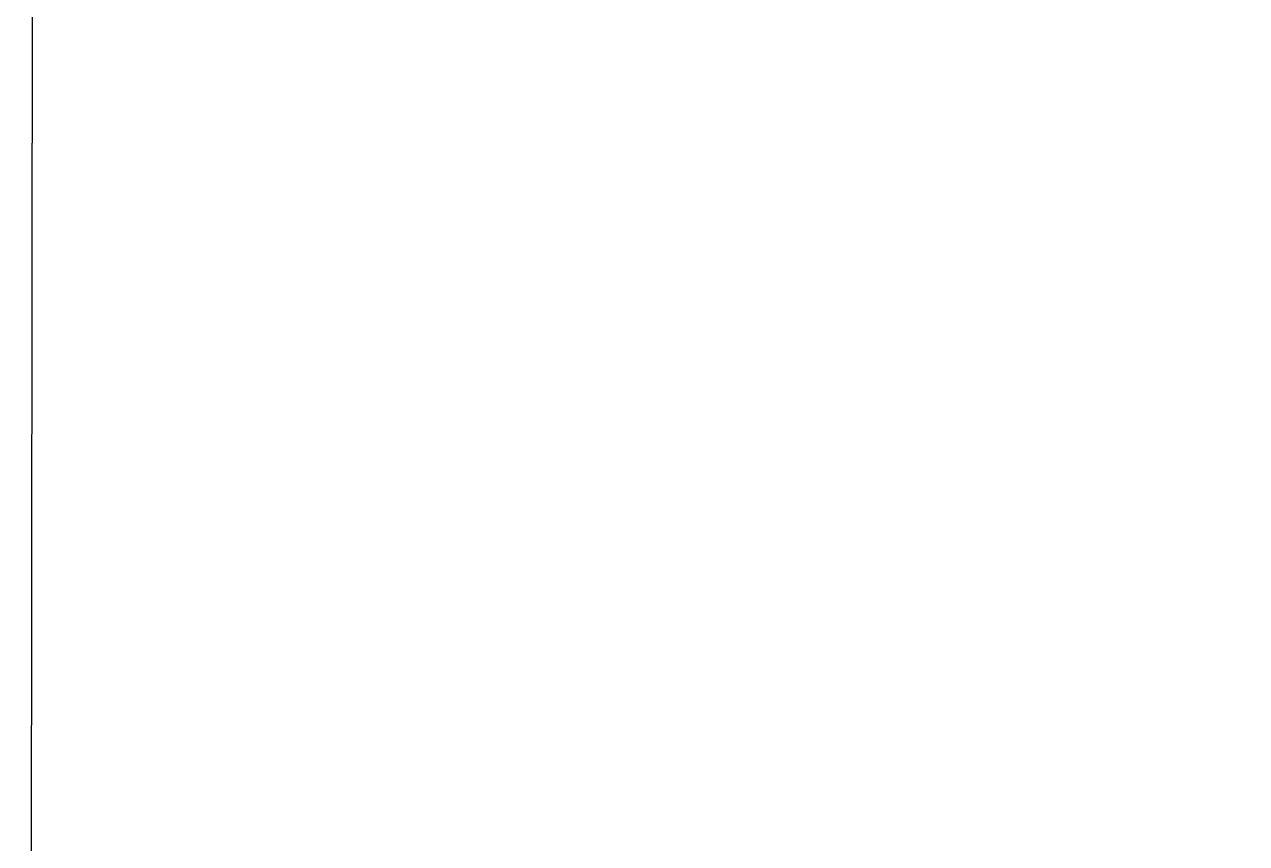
# Model space of a CAD drawing. Header units: millimetres. Extents: x -1030105 to 906887, y -616134 to 1220667.
# Drawn here: x -706150 to -705548, y -459875 to -459471 of the extents above; entities that cross this region are included whole.
import ezdxf

# ---------------------------------------------------------------- set-up
doc = ezdxf.new("R2010")
doc.units = ezdxf.units.MM
doc.header["$MEASUREMENT"] = 0
doc.layers.get('Defpoints').update_dxf_attribs({"color": 1})
for name, color, linetype, lineweight in [('240930  KHU B- TMB gời inno$0$1. I-FURN', 252, 'Continuous', 18), ('240930  KHU B- TMB gời inno$0$A-WALL', 1, 'Continuous', 30), ('HATCH', 8, 'Continuous', 5)]:
    doc.layers.add(name, color=color, linetype=linetype, lineweight=lineweight)
doc.layers.add('240930  KHU B- TMB gời inno$0$DA-FLOR-OTLN', color=9, linetype='Continuous')
doc.layers.add('TMB-KHU B-XREF$0$GRASS', color=95, linetype='Continuous', lineweight=0, transparency=0.6)

# ---------------------------------------------------------------- blocks, each defined once
blk = doc.blocks.new('240930  KHU B- TMB gời inno$0$Xref_V1_20x30-Fur$0$TV65PLAN')
for p, q in [((0, -2.07), (591.35, -2.07)), ((0, -66.2), (727.84, -66.2)), ((0, -70), (722.93, -70))]:
    blk.add_line(p, q)
at = {"color": 251}
for p, q in [((0, -10.93), (563.7, -10.93)), ((0, -22.95), (621.81, -22.95)), ((0, -48.58), (726.1, -48.58))]:
    blk.add_line(p, q, dxfattribs=at)
blk.add_lwpolyline([(591.35, -2.07, -0.185144), (601.33, -7.05, 0.014846), (607.97, -13.88, 0.123556), (626.54, -24.6, 0.051646), (627.55, -24.78), (672.73, -24.78, -0.115088), (683.42, -27.27), (712.65, -48.58)], format="xyb")
blk.add_lwpolyline([(563.7, -10.93), (565.63, -12.55, -0.150292), (566.85, -15.91), (566.85, -20.82), (0, -20.82)], format="xyb", dxfattribs=at)
for points in [[(370.71, -20.82), (370.71, -17.65), (371.98, -17.65), (371.98, -20.82)], [(375.27, -20.82), (375.27, -17.65), (376.54, -17.65), (376.54, -20.82)], [(379.83, -20.82), (379.83, -17.65), (381.1, -17.65), (381.1, -20.82)], [(384.39, -20.82), (384.39, -17.65), (385.66, -17.65), (385.66, -20.82)], [(388.96, -20.82), (388.96, -17.65), (390.22, -17.65), (390.22, -20.82)], [(393.52, -20.82), (393.52, -17.65), (394.78, -17.65), (394.78, -20.82)], [(398.08, -20.82), (398.08, -17.65), (399.35, -17.65), (399.35, -20.82)], [(402.64, -20.82), (402.64, -17.65), (403.91, -17.65), (403.91, -20.82)], [(407.2, -20.82), (407.2, -17.65), (408.47, -17.65), (408.47, -20.82)], [(411.76, -20.82), (411.76, -17.65), (413.03, -17.65), (413.03, -20.82)], [(416.32, -20.82), (416.32, -17.65), (417.59, -17.65), (417.59, -20.82)], [(420.89, -20.82), (420.89, -17.65), (422.15, -17.65), (422.15, -20.82)], [(425.45, -20.82), (425.45, -17.65), (426.71, -17.65), (426.71, -20.82)], [(430.01, -20.82), (430.01, -17.65), (431.28, -17.65), (431.28, -20.82)], [(434.57, -20.82), (434.57, -17.65), (435.84, -17.65), (435.84, -20.82)], [(439.13, -20.82), (439.13, -17.65), (440.4, -17.65), (440.4, -20.82)], [(443.69, -20.82), (443.69, -17.65), (444.96, -17.65), (444.96, -20.82)], [(448.25, -20.82), (448.25, -17.65), (449.52, -17.65), (449.52, -20.82)], [(452.82, -20.82), (452.82, -17.65), (454.08, -17.65), (454.08, -20.82)], [(457.38, -20.82), (457.38, -17.65), (458.64, -17.65), (458.64, -20.82)], [(461.94, -20.82), (461.94, -17.65), (463.21, -17.65), (463.21, -20.82)], [(466.5, -20.82), (466.5, -17.65), (467.77, -17.65), (467.77, -20.82)], [(471.06, -20.82), (471.06, -17.65), (472.33, -17.65), (472.33, -20.82)], [(475.62, -20.82), (475.62, -17.65), (476.89, -17.65), (476.89, -20.82)], [(480.18, -20.82), (480.18, -17.65), (481.45, -17.65), (481.45, -20.82)], [(484.75, -20.82), (484.75, -17.65), (486.01, -17.65), (486.01, -20.82)], [(489.31, -20.82), (489.31, -17.65), (490.57, -17.65), (490.57, -20.82)], [(493.87, -20.82), (493.87, -17.65), (495.14, -17.65), (495.14, -20.82)], [(498.43, -20.82), (498.43, -17.65), (499.7, -17.65), (499.7, -20.82)], [(502.99, -20.82), (502.99, -17.65), (504.26, -17.65), (504.26, -20.82)], [(507.55, -20.82), (507.55, -17.65), (508.82, -17.65), (508.82, -20.82)], [(512.12, -20.82), (512.12, -17.65), (513.38, -17.65), (513.38, -20.82)], [(516.68, -20.82), (516.68, -17.65), (517.94, -17.65), (517.94, -20.82)], [(521.24, -20.82), (521.24, -17.65), (522.51, -17.65), (522.51, -20.82)], [(525.8, -20.82), (525.8, -17.65), (527.07, -17.65), (527.07, -20.82)], [(530.36, -20.82), (530.36, -17.65), (531.63, -17.65), (531.63, -20.82)], [(534.92, -20.82), (534.92, -17.65), (536.19, -17.65), (536.19, -20.82)], [(539.48, -20.82), (539.48, -17.65), (540.75, -17.65), (540.75, -20.82)], [(544.05, -20.82), (544.05, -17.65), (545.31, -17.65), (545.31, -20.82)], [(548.61, -20.82), (548.61, -17.65), (549.87, -17.65), (549.87, -20.82)], [(553.17, -20.82), (553.17, -17.65), (554.44, -17.65), (554.44, -20.82)], [(557.73, -20.82), (557.73, -17.65), (559, -17.65), (559, -20.82)], [(562.29, -20.82), (562.29, -17.65), (563.56, -17.65), (563.56, -20.82)]]:
    blk.add_lwpolyline(points, dxfattribs=at)
blk.add_lwpolyline([(728, -50.48), (728, -64.93)])
for centre, radius, start, end in [((726.1, -50.48), 1.9, 0, 90), ((722.93, -64.93), 5.07, 270, 0)]:
    blk.add_arc(centre, radius, start, end)
blk = doc.blocks.new('*U1351')
blk.add_blockref('240930  KHU B- TMB gời inno$0$Xref_V1_20x30-Fur$0$TV65PLAN', (0, -77.39))
blk = doc.blocks.new('240930  KHU B- TMB gời inno$0$sdfdfedfre r')
at = {"color": 252}
blk.add_wipeout([(19993.07409, -1639.25168), (20007.33209, -1639.25168), (20007.33209, -1644.75168), (20005.2741, -1644.75168), (20005.2741, -1658.86801), (20006.4741, -1658.86801), (20006.4741, -1666.46799), (20005.2741, -1666.46807), (20005.2741, -1684.26808), (20005.4741, -1684.26808), (20005.4741, -1687.01801), (20000.37409, -1687.01801), (20000.37409, -1684.26803), (20000.2739, -1684.26803), (20000.2739, -1686.76802), (20000.0741, -1686.76802), (20000.0741, -1680.86759), (19998.0741, -1680.86759), (19998.0741, -1681.3991), (19998.5741, -1681.3991), (19998.5741, -1681.8991), (19995.5741, -1681.8991), (19995.5741, -1682.16802), (19992.7741, -1682.16802), (19992.77402, -1679.96731), (19992.57431, -1679.96732), (19992.5741, -1658.86802), (19993.0741, -1658.86802)], dxfattribs=at).dxf.layer = '240930  KHU B- TMB gời inno$0$A-WALL'
at = {"layer": '240930  KHU B- TMB gời inno$0$DA-FLOR-OTLN', "elevation": 0}
for points in [[(20000.27434, -1679.96716), (20000.27599, -1676.56802), (20001.07599, -1676.56802), (20001.0742, -1680.36802)], [(20000.37599, -1679.96716), (20000.37599, -1676.66802), (20000.97599, -1676.66802), (20000.9741, -1680.46802)]]:
    blk.add_lwpolyline(points, dxfattribs=at)
at = {"layer": '240930  KHU B- TMB gời inno$0$1. I-FURN', "xscale": -0.001, "yscale": 0.001, "zscale": 0.001, "rotation": 90}
blk.add_blockref('*U1351', (20000.36687, -1679.1463, 0), dxfattribs=at)
at = {"color": 2}
blk.add_wipeout([(19992.5742, -1683.42302), (19996.2692, -1683.42302), (19996.2692, -1685.02302), (19999.9242, -1685.02302), (19999.9242, -1685.16802), (20000.2692, -1685.16802), (20000.2692, -1686.87302), (20004.6742, -1686.87302), (20004.6742, -1685.16802), (20005.0192, -1685.16802), (20005.0192, -1669.92302), (20006.4242, -1669.92302), (20006.4242, -1662.11302), (20000.2692, -1662.11302), (20000.2692, -1664.46802), (19999.1792, -1664.46802), (19999.1792, -1663.31302), (19992.5742, -1663.31302)], dxfattribs=at).dxf.layer = 'Defpoints'
blk.add_wipeout([(20004.6742, -1686.87302), (20004.6742, -1685.16802), (20005.0192, -1685.16802), (20005.0192, -1669.92302), (20006.4242, -1669.92302), (20006.4242, -1662.11302), (20000.2692, -1662.11302), (20000.2692, -1664.46802), (19999.1792, -1664.46802), (19999.1792, -1663.31302), (19992.5742, -1663.31302), (19992.5742, -1683.42302), (19996.2692, -1683.42302), (19996.2692, -1685.02302), (19999.9242, -1685.02302), (19999.9242, -1685.16802), (20000.2692, -1685.16802), (20000.2692, -1686.87302)], dxfattribs=at).dxf.layer = 'HATCH'
at = {"color": 252}
blk.add_lwpolyline([(20000.0792, -1674.71302), (20000.0792, -1683.42302), (19997.86919, -1683.42302), (19997.86919, -1681.82302), (19992.5742, -1681.82302), (19992.5742, -1674.71302)], close=True, dxfattribs=at)
blk = doc.blocks.new('240930  KHU B- TMB gời inno$0$A$C55f665a7')
at = {"xscale": -0.9999999999999991, "rotation": 179.9999999999999}
blk.add_blockref('240930  KHU B- TMB gời inno$0$sdfdfedfre r', (-19688.76253, -1775.16313), dxfattribs=at)

msp = doc.modelspace()

# ---------------------------------------------------------------- hatches: boundary and pattern name
at = {"layer": 'TMB-KHU B-XREF$0$GRASS', "true_color": 0x3d6827}
h = msp.add_hatch(dxfattribs=at)
h.set_pattern_fill('CROSS', color=79, scale=2000, angle=-0.060506)
h.set_pattern_definition([(359.939493816, (-1186721561.66, -431575606.1), (500.52773717, 499.47170523), [250, -750]), (89.939493816, (-1186721436.8, -431575731.24), (-499.47170523, 500.52773717), [250, -750])])
h.paths.add_polyline_path([(-532195.447, -504328.015), (-532160.438, -449322.924), (-565163.916, -449301.919), (-565166.564, -451809.425), (-598159.414, -451774.583), (-598156.774, -449274.584), (-631159.133, -449239.733), (-631161.773, -451739.731), (-664164.132, -451704.88), (-664161.492, -449204.881), (-697163.851, -449170.03), (-697166.491, -451670.028), (-730182.461, -451635.162), (-730237.884, -504117.412)])

# ---------------------------------------------------------------- next in the draw order: block references
at = {"extrusion": (2.64092e-09, -1.16997e-09, 1), "xscale": 1000, "yscale": 1000, "zscale": 1000, "rotation": 359.939493815354}
msp.add_blockref('240930  KHU B- TMB gời inno$0$A$C55f665a7', (-1017362.464, -363899.137, 200.73), dxfattribs=at)

doc.saveas('drawing.dxf')
